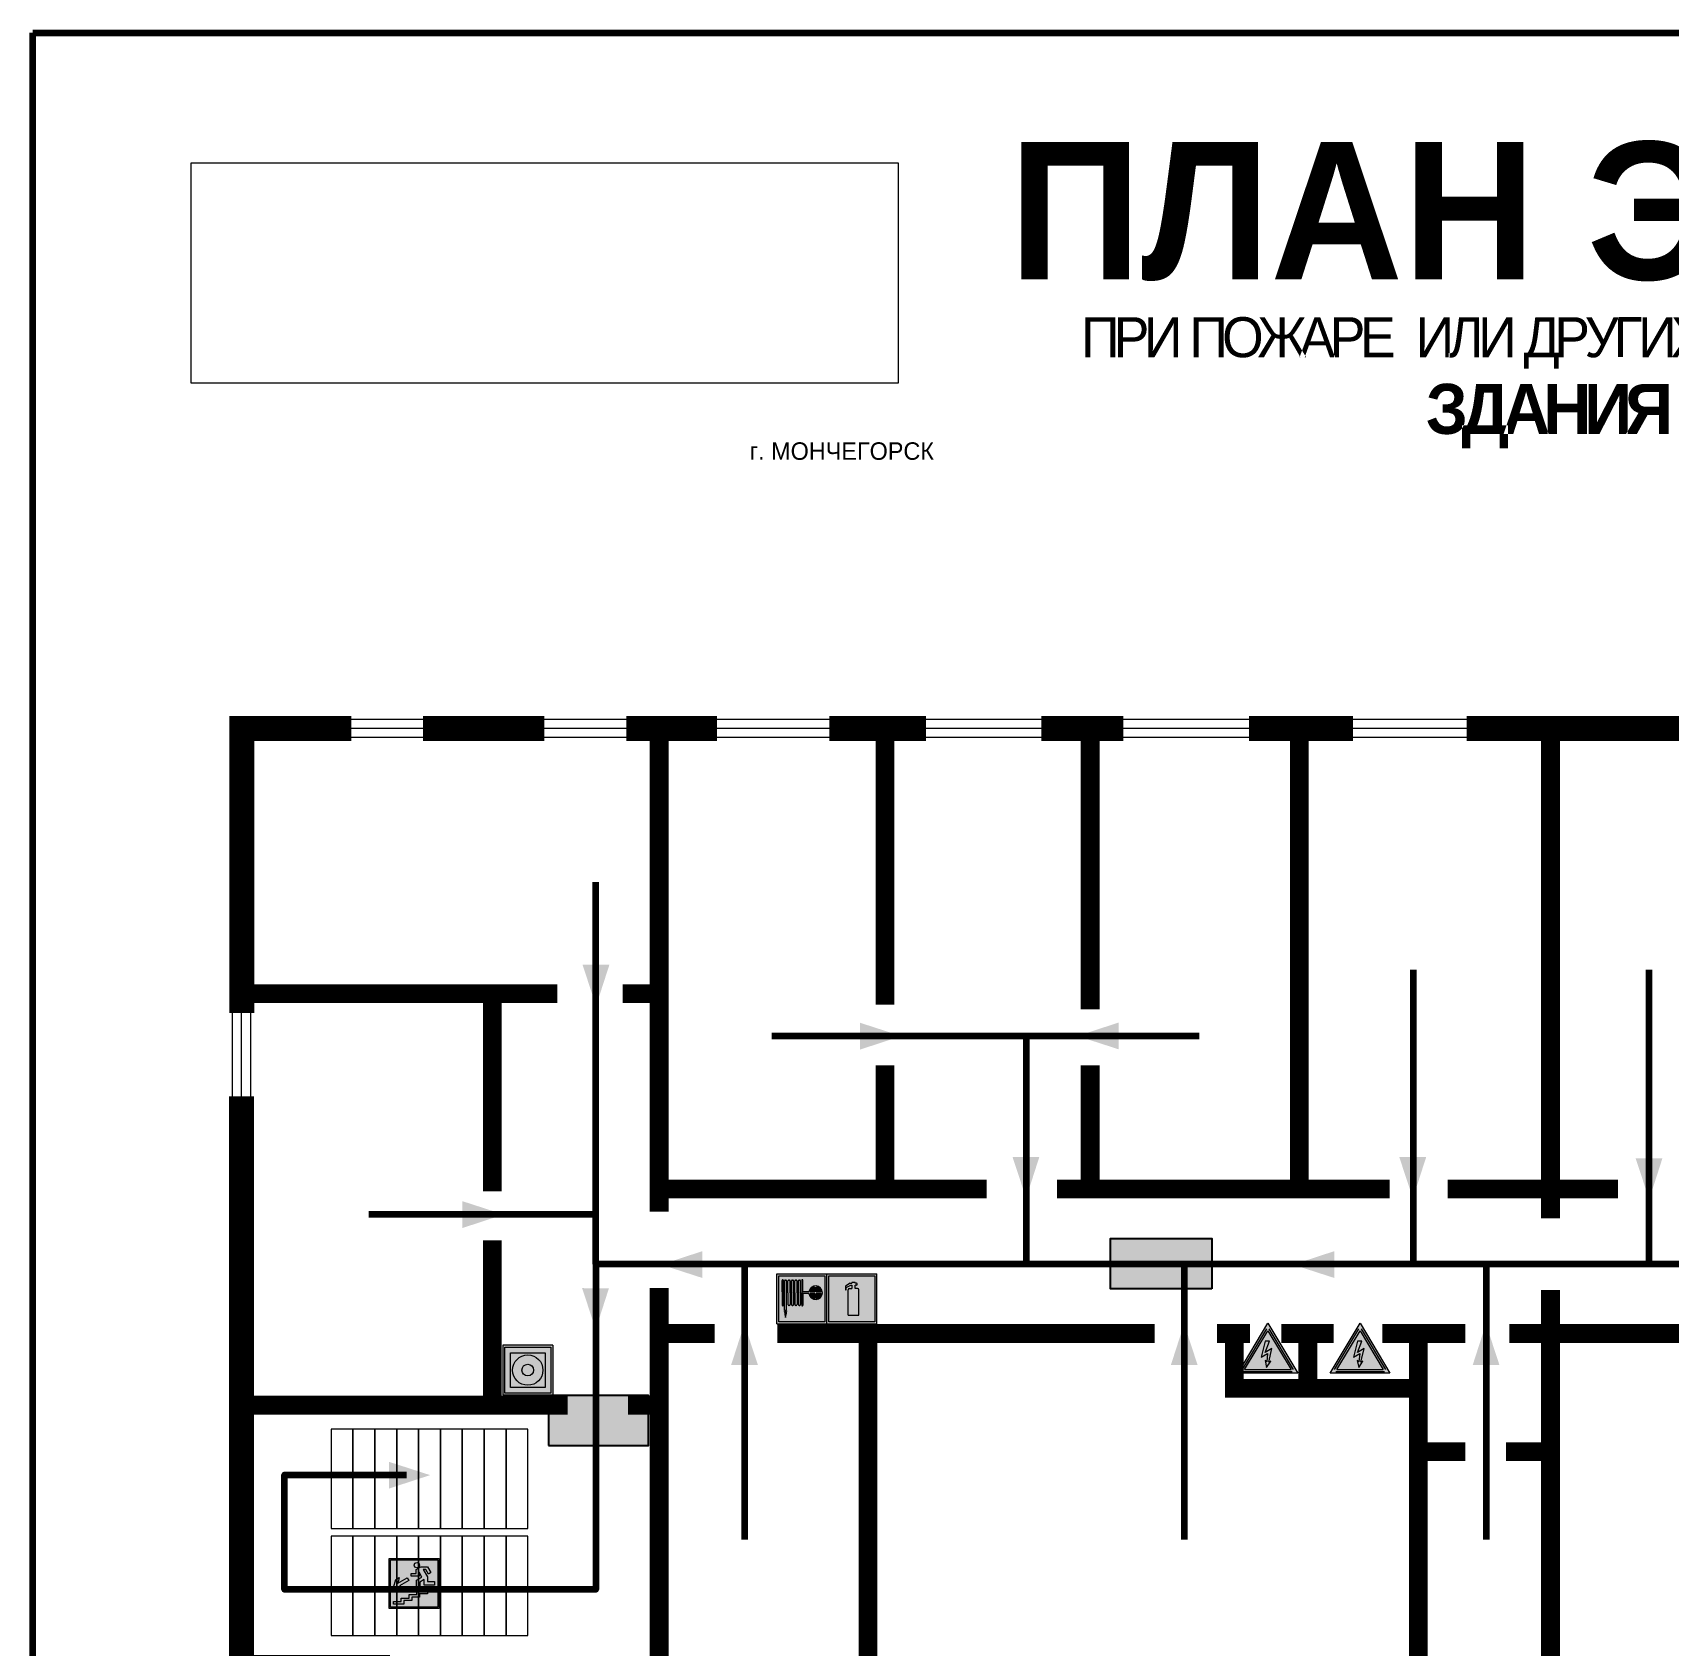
# Model space of a CAD drawing. Header units: millimetres. Extents: x 13810 to 67229, y 12374 to 21950.
# Drawn here: x 18820.4 to 19082, y 20008.5 to 20266.5 of the extents above; entities that cross this region are included whole.
import ezdxf

# ---------------------------------------------------------------- set-up
doc = ezdxf.new("R2010")
doc.units = ezdxf.units.MM
doc.layers.add('План_Штампы', color=7, linetype='Continuous')
doc.styles.add('обычный', font='arial.ttf')
picture_1 = doc.add_image_def('image1.jpg', size_in_pixel=(337, 105))

# ---------------------------------------------------------------- blocks, each defined once
blk = doc.blocks.new('A$C54414219')
at = {"true_color": 0xffffff}
h = blk.add_hatch(color=7, dxfattribs=at)
h.paths.add_polyline_path([(2.39, -9.45), (2.39, -18.3), (11.23, -18.3), (11.23, -9.45)], flags=0)
h.paths.add_polyline_path([(10.71, -13.87, -1), (2.92, -13.87, -1)], flags=0)
h.paths.add_polyline_path([(8.3, -13.87, -1), (5.33, -13.87, -1)], flags=0)
h.paths.add_polyline_path([(0.41, -7.47), (0.41, -20.27), (13.21, -20.27), (13.21, -7.47)])
h.paths.add_polyline_path([(0.92, -19.77), (12.71, -19.77), (12.71, -7.98), (0.92, -7.98)], flags=16)
h.paths.add_polyline_path([(11.23, -9.45), (11.23, -18.3), (2.39, -18.3), (2.39, -9.45)], flags=0)
at = {"lineweight": 5}
h = blk.add_hatch(color=242, dxfattribs=at)
h.paths.add_polyline_path([(12.71, -7.98), (0.92, -7.98), (0.92, -19.77), (12.71, -19.77)])
h.paths.add_polyline_path([(11.23, -18.3), (2.39, -18.3), (2.39, -9.45), (11.23, -9.45)], flags=16)
h.paths.add_polyline_path([(10.71, -13.87, -1), (2.92, -13.87, -1)], flags=0)
h.paths.add_polyline_path([(8.3, -13.87, -1), (5.33, -13.87, -1)], flags=0)
at = {"true_color": 0xffffff}
h = blk.add_hatch(color=7, dxfattribs=at)
h.paths.add_polyline_path([(2.39, -9.45), (2.39, -18.3), (11.23, -18.3), (11.23, -9.45)])
h.paths.add_polyline_path([(10.71, -13.87, -1), (2.92, -13.87, -1)], flags=16)
h.paths.add_polyline_path([(8.3, -13.87, -1), (5.33, -13.87, -1)], flags=0)
at = {"lineweight": 5}
h = blk.add_hatch(color=242, dxfattribs=at)
h.paths.add_polyline_path([(2.92, -13.87, 1), (10.71, -13.87, 1)])
h.paths.add_polyline_path([(8.3, -13.87, -1), (5.33, -13.87, -1)], flags=16)
at = {"color": 242, "lineweight": 5}
for p, q in [((0.41, -20.27), (0.41, -7.47)), ((0.41, -7.47), (13.21, -7.47)), ((0.41, -7.47), (13.21, -7.47)), ((13.21, -20.27), (13.21, -7.47)), ((0.41, -20.27), (13.21, -20.27))]:
    blk.add_line(p, q, dxfattribs=at)
for points in [[(0.92, -7.98), (12.71, -7.98), (12.71, -19.77), (0.92, -19.77)], [(2.39, -9.45), (11.23, -9.45), (11.23, -18.3), (2.39, -18.3)]]:
    blk.add_lwpolyline(points, close=True, dxfattribs=at)
for radius in [3.89, 1.49]:
    blk.add_circle((6.81, -13.87), radius, dxfattribs=at)
blk = doc.blocks.new('вниз 3')
at = {"lineweight": 0, "true_color": 0xffffff}
h = blk.add_hatch(color=7, dxfattribs=at)
h.dxf.hatch_style = 1
h.paths.add_polyline_path([(40997.5, -4475.69), (40997.25, -4475.28), (40995.76, -4476.15), (40995.97, -4475.23), (40995.39, -4475.56), (40995.05, -4476.83), (40996.33, -4477.17), (40996.91, -4476.83), (40996, -4476.55)], flags=0)
h.paths.add_polyline_path([(40999.81, -4473.95), (41000.22, -4473.95), (41000.64, -4474.67), (41001.03, -4474.43), (41000.46, -4473.49), (41000.42, -4473.49), (40999.43, -4473.49), (40998.68, -4473.92), (40998.68, -4474.57), (40997.88, -4474.57), (40997.88, -4475), (40999.14, -4475), (40999.14, -4474.43), (40999.14, -4474.38), (40999.59, -4475.15), (40998.72, -4475.67), (40998.72, -4477.06), (40999.24, -4477.06), (40999.24, -4475.96), (40999.95, -4475.56), (40999.95, -4476.43), (41001.61, -4476.43), (41001.61, -4475.88), (41000.47, -4475.88), (41000.47, -4475.12)], flags=0)
h.paths.add_polyline_path([(40999.2, -4473.24, 1), (40998.35, -4473.24, 1)], flags=0)
h.paths.add_polyline_path([(41000.46, -4477.26), (41001.69, -4477.26), (41001.69, -4476.84), (41000.03, -4476.84), (41000.03, -4477.39), (40998.78, -4477.39), (40998.78, -4477.95), (40997.53, -4477.95), (40997.53, -4478.5), (40996.29, -4478.5), (40996.29, -4479.06), (40995.05, -4479.06), (40995.05, -4479.48), (40995.29, -4479.48), (40996.72, -4479.48), (40996.72, -4478.92), (40997.97, -4478.92), (40997.97, -4478.36), (40999.2, -4478.36), (40999.2, -4477.81), (41000.46, -4477.81)], flags=0)
h.paths.add_polyline_path([(41002.37, -4472.17), (40994.37, -4472.17), (40994.37, -4480.17), (41002.37, -4480.17)])
h.paths.add_polyline_path([(41002.16, -4479.96), (40994.57, -4479.96), (40994.57, -4472.37), (41002.16, -4472.37)], flags=16)
h.paths.add_polyline_path([(41001.61, -4475.88), (41001.61, -4476.43), (40999.95, -4476.43), (40999.95, -4475.56), (40999.24, -4475.96), (40999.24, -4477.06), (40998.72, -4477.06), (40998.72, -4475.67), (40999.59, -4475.15), (40999.14, -4474.38), (40999.14, -4474.43), (40999.14, -4475), (40997.88, -4475), (40997.88, -4474.57), (40998.68, -4474.57), (40998.68, -4473.92), (40999.43, -4473.49), (41000.42, -4473.49), (41000.46, -4473.49), (41001.03, -4474.43), (41000.64, -4474.67), (41000.22, -4473.95), (40999.81, -4473.95), (41000.47, -4475.12), (41000.47, -4475.88)], flags=0)
h.paths.add_polyline_path([(41001.69, -4476.84), (41001.69, -4477.26), (41000.46, -4477.26), (41000.46, -4477.81), (40999.2, -4477.81), (40999.2, -4478.36), (40997.97, -4478.36), (40997.97, -4478.92), (40996.72, -4478.92), (40996.72, -4479.48), (40995.05, -4479.48), (40995.05, -4479.06), (40996.29, -4479.06), (40996.29, -4478.5), (40997.53, -4478.5), (40997.53, -4477.95), (40998.78, -4477.95), (40998.78, -4477.39), (41000.03, -4477.39), (41000.03, -4476.84)], flags=0)
h.paths.add_polyline_path([(40998.35, -4473.24, -1), (40999.2, -4473.24, -1)], flags=0)
h.paths.add_polyline_path([(40997.5, -4475.69), (40996, -4476.55), (40996.91, -4476.83), (40996.33, -4477.17), (40995.05, -4476.83), (40995.39, -4475.56), (40995.97, -4475.23), (40995.76, -4476.15), (40997.25, -4475.28)], flags=0)
at = {"lineweight": 0}
h = blk.add_hatch(color=126, dxfattribs=at)
h.dxf.hatch_style = 1
h.paths.add_polyline_path([(41002.16, -4472.37), (40994.57, -4472.37), (40994.57, -4479.96), (41002.16, -4479.96)])
h.paths.add_polyline_path([(40995.97, -4475.23), (40995.76, -4476.15), (40997.25, -4475.28), (40997.5, -4475.69), (40996, -4476.55), (40996.91, -4476.83), (40996.33, -4477.17), (40995.05, -4476.83), (40995.39, -4475.56)], flags=16)
h.paths.add_polyline_path([(40997.88, -4474.57), (40998.68, -4474.57), (40998.68, -4473.92), (40999.43, -4473.49), (41000.42, -4473.49), (41000.46, -4473.49), (41001.03, -4474.43), (41000.64, -4474.67), (41000.22, -4473.95), (40999.81, -4473.95), (41000.47, -4475.12), (41000.47, -4475.88), (41001.61, -4475.88), (41001.61, -4476.43), (40999.95, -4476.43), (40999.95, -4475.56), (40999.24, -4475.96), (40999.24, -4477.06), (40998.72, -4477.06), (40998.72, -4475.67), (40999.59, -4475.15), (40999.14, -4474.38), (40999.14, -4474.43), (40999.14, -4475), (40997.88, -4475)], flags=16)
h.paths.add_polyline_path([(40998.35, -4473.24, -1), (40999.2, -4473.24, -1)], flags=16)
h.paths.add_polyline_path([(40997.53, -4477.95), (40998.78, -4477.95), (40998.78, -4477.39), (41000.03, -4477.39), (41000.03, -4476.84), (41001.69, -4476.84), (41001.69, -4477.26), (41000.46, -4477.26), (41000.46, -4477.81), (40999.2, -4477.81), (40999.2, -4478.36), (40997.97, -4478.36), (40997.97, -4478.92), (40996.72, -4478.92), (40996.72, -4479.48), (40995.05, -4479.48), (40995.05, -4479.06), (40996.29, -4479.06), (40996.29, -4478.5), (40997.53, -4478.5)], flags=16)
at = {"lineweight": 0, "true_color": 0xffffff}
h = blk.add_hatch(color=7, dxfattribs=at)
h.dxf.hatch_style = 1
h.paths.add_polyline_path([(40999.2, -4473.24, 1), (40998.35, -4473.24, 1)])
h.paths.add_polyline_path([(40999.81, -4473.95), (41000.22, -4473.95), (41000.64, -4474.67), (41001.03, -4474.43), (41000.46, -4473.49), (41000.42, -4473.49), (40999.43, -4473.49), (40998.68, -4473.92), (40998.68, -4474.57), (40997.88, -4474.57), (40997.88, -4475), (40999.14, -4475), (40999.14, -4474.43), (40999.14, -4474.38), (40999.59, -4475.15), (40998.72, -4475.67), (40998.72, -4477.06), (40999.24, -4477.06), (40999.24, -4475.96), (40999.95, -4475.56), (40999.95, -4476.43), (41001.61, -4476.43), (41001.61, -4475.88), (41000.47, -4475.88), (41000.47, -4475.12)])
h.paths.add_polyline_path([(40999.2, -4477.81), (41000.46, -4477.81), (41000.46, -4477.26), (41001.69, -4477.26), (41001.69, -4476.84), (41000.03, -4476.84), (41000.03, -4477.39), (40998.78, -4477.39), (40998.78, -4477.95), (40997.53, -4477.95), (40997.53, -4478.5), (40996.29, -4478.5), (40996.29, -4479.06), (40995.05, -4479.06), (40995.05, -4479.48), (40995.29, -4479.48), (40996.72, -4479.48), (40996.72, -4478.92), (40997.97, -4478.92), (40997.97, -4478.36), (40999.2, -4478.36)])
h.paths.add_polyline_path([(40997.5, -4475.69), (40997.25, -4475.28), (40995.76, -4476.15), (40995.97, -4475.23), (40995.39, -4475.56), (40995.05, -4476.83), (40996.33, -4477.17), (40996.91, -4476.83), (40996, -4476.55)])
at = {"color": 126, "lineweight": 0}
for points in [[(40994.37, -4472.17), (41002.37, -4472.17), (41002.37, -4480.17), (40994.37, -4480.17)], [(40994.57, -4472.37), (41002.16, -4472.37), (41002.16, -4479.96), (40994.57, -4479.96)]]:
    blk.add_lwpolyline(points, close=True, dxfattribs=at)
for points in [[(40999.14, -4474.43), (40999.14, -4475), (40997.88, -4475), (40997.88, -4474.57), (40998.68, -4474.57), (40998.68, -4473.92), (40999.43, -4473.49), (41000.42, -4473.49), (41000.46, -4473.49), (41001.03, -4474.43), (41000.64, -4474.67), (41000.22, -4473.95), (40999.81, -4473.95), (41000.47, -4475.12), (41000.47, -4475.88), (41001.61, -4475.88), (41001.61, -4476.43), (40999.95, -4476.43), (40999.95, -4475.56), (40999.24, -4475.96), (40999.24, -4477.06), (40998.72, -4477.06), (40998.72, -4475.67), (40999.59, -4475.15), (40999.14, -4474.38), (40999.14, -4474.43)], [(40995.05, -4476.83), (40995.39, -4475.56), (40995.97, -4475.23), (40995.76, -4476.15), (40997.25, -4475.28), (40997.5, -4475.69), (40996, -4476.55), (40996.91, -4476.83), (40996.33, -4477.17), (40995.05, -4476.83)], [(40995.29, -4479.48), (40995.05, -4479.48), (40995.05, -4479.06), (40996.29, -4479.06), (40996.29, -4478.5), (40997.53, -4478.5), (40997.53, -4477.95), (40998.78, -4477.95), (40998.78, -4477.39), (41000.03, -4477.39), (41000.03, -4476.84), (41001.69, -4476.84), (41001.69, -4477.26), (41000.46, -4477.26), (41000.46, -4477.81), (40999.2, -4477.81), (40999.2, -4478.36), (40997.97, -4478.36), (40997.97, -4478.92), (40996.72, -4478.92), (40996.72, -4479.48), (40995.05, -4479.48)]]:
    blk.add_lwpolyline(points, dxfattribs=at)
blk.add_circle((40998.77, -4473.24), 0.426, dxfattribs=at)
blk = doc.blocks.new('A$C7B4425F7')
at = {"true_color": 0xffffff}
blk.add_hatch(color=7, dxfattribs=at).paths.add_polyline_path([(0, 0), (-16, 0), (-16, -8), (0, -8)])
h = blk.add_hatch(color=126)
h.paths.add_polyline_path([(-0.2, -0.2), (-15.8, -0.2), (-15.8, -7.8), (-0.2, -7.8)])
h.paths.add_polyline_path([(-11.76, -2.03), (-11.76, -3.66), (-11.17, -3.66, -0.568275), (-11.17, -6.18), (-12.58, -6.18), (-12.58, -2.03)], flags=16)
h.paths.add_polyline_path([(-13.33, -4.12, -0.495768), (-13.59, -6.18), (-15.03, -6.18), (-15.03, -2.03), (-13.59, -2.03, -0.487973)], flags=16)
h.paths.add_polyline_path([(-10.25, -2.03), (-9.48, -2.03), (-9.48, -6.18), (-10.25, -6.18)], flags=16)
h.paths.add_polyline_path([(-13.84, -3.69), (-14.24, -3.69), (-14.24, -3.03), (-13.9, -3.03, -0.692621)], flags=0)
h.paths.add_polyline_path([(-9.15, -2.03), (-8.4, -2.03), (-8.04, -3.07), (-7.68, -2.03), (-6.93, -2.03), (-7.64, -4.1), (-6.93, -6.18), (-7.68, -6.18), (-8.04, -5.14), (-8.4, -6.18), (-9.15, -6.18), (-8.44, -4.1)], flags=16)
h.paths.add_polyline_path([(-11.76, -4.46), (-11.42, -4.46, -0.692621), (-11.36, -5.12), (-11.76, -5.12)], flags=0)
h.paths.add_polyline_path([(-13.9, -5.2), (-14.24, -5.2), (-14.24, -4.55), (-13.84, -4.55, -0.708038)], flags=0)
edge = h.paths.add_edge_path(flags=16)
edge.add_ellipse((-5.51, -4.08), major_axis=(0, 2.05), ratio=0.586184, start_angle=0, end_angle=360)
edge = h.paths.add_edge_path(flags=0)
edge.add_ellipse((-5.51, -4.08), major_axis=(0, 1.14), ratio=0.454828, start_angle=0, end_angle=360)
h.paths.add_polyline_path([(-4.13, -4.96, 0.377264), (-3.48, -4.52, 0.0555), (-3.16, -2.03), (-1.66, -2.03), (-1.66, -4.96), (-0.96, -4.96), (-0.96, -7.01), (-1.75, -7.01), (-1.75, -6.18), (-3.3, -6.18), (-3.3, -7.02), (-4.13, -7.02)], flags=16)
h.paths.add_polyline_path([(-2.73, -2.91), (-2.28, -2.91), (-2.28, -4.96), (-3.05, -4.96, 0.079136)], flags=0)
at = {"color": 126}
blk.add_lwpolyline([(-16, -8), (0, -8), (0, 0), (-16, 0)], close=True, dxfattribs=at)
blk = doc.blocks.new('A$C37112FD5')
at = {"true_color": 0xf5f5ff}
h = blk.add_hatch(color=7, dxfattribs=at)
h.dxf.hatch_style = 1
h.paths.add_polyline_path([(12.8, -7.4), (0, -7.4), (0, -20.2), (12.8, -20.2)])
h.paths.add_polyline_path([(12.29, -7.91), (12.29, -19.69), (0.51, -19.69), (0.51, -7.91)], flags=16)
h.paths.add_polyline_path([(4.98, -9.04, -0.42597), (5.17, -9.22), (5.17, -12.25), (5.17, -15.29, -0.432244), (4.98, -15.47), (4.83, -15.47, -0.42597), (4.64, -15.29), (4.64, -12.25), (4.64, -9.22, -0.432244), (4.83, -9.04)], flags=0)
h.paths.add_polyline_path([(4.28, -9.22), (4.28, -12.25), (4.28, -15.29, -0.432244), (4.09, -15.47), (3.94, -15.47, -0.42597), (3.75, -15.29), (3.75, -12.25), (3.75, -9.22, -0.432244), (3.94, -9.04), (4.09, -9.04, -0.42597)], flags=0)
h.paths.add_polyline_path([(5.72, -9.04), (5.87, -9.04, -0.42597), (6.06, -9.22), (6.06, -12.25), (6.06, -15.29, -0.432244), (5.87, -15.47), (5.72, -15.47, -0.42597), (5.53, -15.29), (5.53, -12.25), (5.53, -9.22, -0.432244)], flags=0)
h.paths.add_polyline_path([(6.42, -8.9), (6.5, -8.9, -0.42597), (6.69, -9.08), (6.69, -12.03), (8.21, -12.03, -15.824349), (8.21, -12.47), (6.69, -12.47), (6.69, -15.42, -0.432244), (6.5, -15.6), (6.42, -15.6)], flags=0)
h.paths.add_polyline_path([(3.39, -9.22), (3.39, -12.25), (3.39, -15.29, -0.432244), (3.2, -15.47), (3.05, -15.47, -0.42597), (2.85, -15.29), (2.85, -12.25), (2.85, -9.22, -0.432244), (3.05, -9.04), (3.2, -9.04, -0.42597)], flags=0)
h.paths.add_polyline_path([(2.5, -9.22), (2.5, -16.71), (1.96, -16.71), (1.96, -9.22, -0.432244), (2.15, -9.04), (2.31, -9.04, -0.42597)], flags=0)
h.paths.add_polyline_path([(1.61, -8.9), (1.61, -15.6), (1.57, -15.6, -0.42597), (1.37, -15.42), (1.37, -12.03), (1.37, -9.09, -0.432244), (1.57, -8.9)], flags=0)
h.paths.add_polyline_path([(9.76, -10.81), (9.76, -12.03), (8.49, -12.03, -0.336371)], flags=0)
h.paths.add_polyline_path([(8.49, -12.47), (9.76, -12.47), (9.76, -13.7, -0.336371)], flags=0)
h.paths.add_polyline_path([(10.11, -10.81, -0.336371), (11.38, -12.03), (10.11, -12.03)], flags=0)
h.paths.add_polyline_path([(10.11, -12.47), (11.38, -12.47, -0.336371), (10.11, -13.7)], flags=0)
h.paths.add_polyline_path([(2.5, -16.84), (2.5, -17.05), (1.97, -17.05), (1.97, -16.84)], flags=0)
h.paths.add_polyline_path([(2.5, -17.24, -0.033778), (2.24, -18.6, -0.033778), (1.97, -17.24)], flags=0)
h = blk.add_hatch(color=242)
h.dxf.hatch_style = 1
h.paths.add_polyline_path([(12.29, -7.91), (0.51, -7.91), (0.51, -19.69), (12.29, -19.69)])
h.paths.add_polyline_path([(6.42, -15.6), (6.42, -8.9), (6.5, -8.9, -0.42597), (6.69, -9.08), (6.69, -12.03), (8.21, -12.03, -15.824349), (8.21, -12.47), (6.69, -12.47), (6.69, -15.42, -0.432244), (6.5, -15.6)], flags=16)
h.paths.add_polyline_path([(5.87, -15.47), (5.72, -15.47, -0.42597), (5.53, -15.29), (5.53, -12.25), (5.53, -9.22, -0.432244), (5.72, -9.04), (5.87, -9.04, -0.42597), (6.06, -9.22), (6.06, -12.25), (6.06, -15.29, -0.432244)], flags=16)
h.paths.add_polyline_path([(4.98, -15.47), (4.83, -15.47, -0.42597), (4.64, -15.29), (4.64, -12.25), (4.64, -9.22, -0.432244), (4.83, -9.04), (4.98, -9.04, -0.42597), (5.17, -9.22), (5.17, -12.25), (5.17, -15.29, -0.432244)], flags=16)
h.paths.add_polyline_path([(4.09, -15.47), (3.94, -15.47, -0.42597), (3.75, -15.29), (3.75, -12.25), (3.75, -9.22, -0.432244), (3.94, -9.04), (4.09, -9.04, -0.42597), (4.28, -9.22), (4.28, -12.25), (4.28, -15.29, -0.432244)], flags=16)
h.paths.add_polyline_path([(3.2, -15.47), (3.05, -15.47, -0.42597), (2.85, -15.29), (2.85, -12.25), (2.85, -9.22, -0.432244), (3.05, -9.04), (3.2, -9.04, -0.42597), (3.39, -9.22), (3.39, -12.25), (3.39, -15.29, -0.432244)], flags=16)
h.paths.add_polyline_path([(2.5, -17.05), (1.97, -17.05), (1.97, -16.84), (2.5, -16.84)], flags=16)
h.paths.add_polyline_path([(2.5, -17.24, -0.033778), (2.24, -18.6, -0.033778), (1.97, -17.24)], flags=16)
h.paths.add_polyline_path([(2.5, -16.71), (1.96, -16.71), (1.96, -9.22, -0.432244), (2.15, -9.04), (2.31, -9.04, -0.42597), (2.5, -9.22)], flags=16)
h.paths.add_polyline_path([(1.61, -15.6), (1.57, -15.6, -0.42597), (1.37, -15.42), (1.37, -12.03), (1.37, -9.09, -0.432244), (1.57, -8.9), (1.61, -8.9)], flags=16)
h.paths.add_polyline_path([(8.49, -12.47), (9.76, -12.47), (9.76, -13.7, -0.336371)], flags=0)
h.paths.add_polyline_path([(10.11, -13.7), (10.11, -12.47), (11.38, -12.47, -0.336371)], flags=0)
h.paths.add_polyline_path([(8.49, -12.03, -0.336371), (9.76, -10.81), (9.76, -12.03)], flags=0)
h.paths.add_polyline_path([(10.11, -12.03), (10.11, -10.81, -0.336371), (11.38, -12.03)], flags=0)
h = blk.add_hatch(color=7, dxfattribs=at)
h.dxf.hatch_style = 1
h.paths.add_polyline_path([(1.61, -8.9), (1.57, -8.9, 0.432244), (1.37, -9.09), (1.37, -12.03), (1.37, -15.42, 0.42597), (1.57, -15.6), (1.61, -15.6)])
h.paths.add_polyline_path([(2.5, -9.22, 0.42597), (2.31, -9.04), (2.15, -9.04, 0.432244), (1.96, -9.22), (1.96, -16.71), (2.5, -16.71)])
h.paths.add_polyline_path([(2.5, -16.84), (1.97, -16.84), (1.97, -17.05), (2.5, -17.05)])
h.paths.add_polyline_path([(2.5, -17.24), (1.97, -17.24, 0.033778), (2.24, -18.6, 0.033778)])
h.paths.add_polyline_path([(3.39, -12.25), (3.39, -9.22, 0.42597), (3.2, -9.04), (3.05, -9.04, 0.432244), (2.85, -9.22), (2.85, -12.25), (2.85, -15.29, 0.42597), (3.05, -15.47), (3.2, -15.47, 0.432244), (3.39, -15.29)])
h.paths.add_polyline_path([(4.28, -12.25), (4.28, -9.22, 0.42597), (4.09, -9.04), (3.94, -9.04, 0.432244), (3.75, -9.22), (3.75, -12.25), (3.75, -15.29, 0.42597), (3.94, -15.47), (4.09, -15.47, 0.432244), (4.28, -15.29)])
h.paths.add_polyline_path([(5.17, -12.25), (5.17, -9.22, 0.42597), (4.98, -9.04), (4.83, -9.04, 0.432244), (4.64, -9.22), (4.64, -12.25), (4.64, -15.29, 0.42597), (4.83, -15.47), (4.98, -15.47, 0.432244), (5.17, -15.29)])
h.paths.add_polyline_path([(6.06, -12.25), (6.06, -9.22, 0.42597), (5.87, -9.04), (5.72, -9.04, 0.432244), (5.53, -9.22), (5.53, -12.25), (5.53, -15.29, 0.42597), (5.72, -15.47), (5.87, -15.47, 0.432244), (6.06, -15.29)])
h.paths.add_polyline_path([(6.69, -12.47), (8.21, -12.47, 15.824349), (8.21, -12.03), (6.69, -12.03), (6.69, -9.08, 0.42597), (6.5, -8.9), (6.42, -8.9), (6.42, -15.6), (6.5, -15.6, 0.432244), (6.69, -15.42)])
h.paths.add_polyline_path([(8.49, -12.47), (9.76, -12.47), (9.76, -13.7, -0.336371)], flags=16)
h.paths.add_polyline_path([(8.49, -12.03, -0.336371), (9.76, -10.81), (9.76, -12.03)], flags=16)
h.paths.add_polyline_path([(10.11, -12.47), (11.38, -12.47, -0.336371), (10.11, -13.7)], flags=16)
h.paths.add_polyline_path([(10.11, -12.03), (10.11, -10.81, -0.336371), (11.38, -12.03)], flags=16)
h = blk.add_hatch(color=242)
h.dxf.hatch_style = 1
h.paths.add_polyline_path([(9.76, -10.81, 0.336371), (8.49, -12.03), (9.76, -12.03)])
h.paths.add_polyline_path([(10.11, -10.81), (10.11, -12.03), (11.38, -12.03, 0.336371)])
h.paths.add_polyline_path([(11.38, -12.47), (10.11, -12.47), (10.11, -13.7, 0.336371)])
h.paths.add_polyline_path([(9.76, -12.47), (8.49, -12.47, 0.336371), (9.76, -13.7)])
at = {"color": 242, "lineweight": 5}
for p, q in [((0, -20.2), (0, -7.4)), ((0, -7.4), (12.8, -7.4)), ((12.8, -20.2), (12.8, -7.4)), ((1.37, -12.03), (1.37, -9.08)), ((1.37, -12.03), (1.37, -15.42)), ((1.57, -8.9), (1.61, -8.9)), ((1.61, -8.9), (1.61, -15.6)), ((1.96, -16.71), (1.96, -9.22)), ((2.15, -9.04), (2.31, -9.04)), ((2.5, -16.71), (2.5, -9.22)), ((2.85, -12.25), (2.85, -9.22)), ((2.85, -12.25), (2.85, -15.29)), ((3.05, -9.04), (3.2, -9.04)), ((3.39, -12.25), (3.39, -9.22)), ((3.39, -12.25), (3.39, -15.29)), ((3.75, -12.25), (3.75, -9.22)), ((3.75, -12.25), (3.75, -15.29)), ((3.94, -9.04), (4.09, -9.04)), ((4.28, -12.25), (4.28, -9.22)), ((4.28, -12.25), (4.28, -15.29)), ((4.64, -12.25), (4.64, -9.22)), ((4.64, -12.25), (4.64, -15.29)), ((4.83, -9.04), (4.98, -9.04)), ((5.17, -12.25), (5.17, -9.22)), ((5.17, -12.25), (5.17, -15.29)), ((5.53, -12.25), (5.53, -9.22)), ((5.53, -12.25), (5.53, -15.29)), ((5.72, -9.04), (5.87, -9.04)), ((6.06, -12.25), (6.06, -9.22)), ((6.06, -12.25), (6.06, -15.29)), ((6.42, -8.9), (6.42, -15.6)), ((6.5, -8.9), (6.42, -8.9)), ((6.69, -12.03), (6.69, -9.08)), ((8.21, -12.03), (6.69, -12.03)), ((8.21, -12.47), (6.69, -12.47)), ((6.69, -12.47), (6.69, -15.42)), ((9.76, -12.03), (8.49, -12.03)), ((9.76, -12.47), (8.49, -12.47)), ((9.76, -10.81), (9.76, -12.03)), ((9.76, -12.47), (9.76, -13.7)), ((10.11, -10.81), (10.11, -12.03)), ((11.38, -12.03), (10.11, -12.03)), ((11.38, -12.47), (10.11, -12.47)), ((10.11, -12.47), (10.11, -13.7)), ((1.57, -15.6), (1.61, -15.6)), ((1.96, -16.71), (2.5, -16.71)), ((3.05, -15.47), (3.2, -15.47)), ((3.94, -15.47), (4.09, -15.47)), ((4.83, -15.47), (4.98, -15.47)), ((5.72, -15.47), (5.87, -15.47)), ((6.42, -15.6), (6.5, -15.6)), ((0, -20.2), (12.8, -20.2)), ((1.97, -16.84), (2.5, -16.84)), ((1.97, -17.05), (1.97, -16.84)), ((2.5, -17.05), (1.97, -17.05)), ((1.97, -17.24), (2.5, -17.24)), ((2.5, -16.84), (2.5, -17.05))]:
    blk.add_line(p, q, dxfattribs=at)
blk.add_lwpolyline([(0.51, -7.91), (12.29, -7.91), (12.29, -19.69), (0.51, -19.69)], close=True, dxfattribs=at)
for centre, radius, start, end in [((1.56, -9.09), 0.182, 87.1027, 180.6071), ((2.15, -9.22), 0.182, 87.1027, 180.6071), ((2.32, -9.22), 0.182, 359.3929, 92.8973), ((3.04, -9.22), 0.182, 87.1027, 180.6071), ((3.21, -9.22), 0.182, 359.3929, 92.8973), ((3.93, -9.22), 0.182, 87.1027, 180.6071), ((4.1, -9.22), 0.182, 359.3929, 92.8973), ((4.82, -9.22), 0.182, 87.1027, 180.6071), ((4.99, -9.22), 0.182, 359.3929, 92.8973), ((5.71, -9.22), 0.182, 87.1027, 180.6071), ((5.88, -9.22), 0.182, 359.3929, 92.8973), ((6.51, -9.09), 0.182, 359.3929, 92.8973), ((9.93, -12.25), 1.74, 187.2319, 172.7681), ((9.93, -12.25), 1.46, 96.9927, 171.3585), ((9.93, -12.25), 1.46, 188.6415, 263.0073), ((9.93, -12.25), 1.46, 8.6415, 83.0073), ((9.93, -12.25), 1.46, 276.9927, 351.3585), ((1.56, -15.42), 0.182, 179.3929, 272.8973), ((3.04, -15.29), 0.182, 179.3929, 272.8973), ((3.21, -15.29), 0.182, 267.1027, 0.6071), ((3.93, -15.29), 0.182, 179.3929, 272.8973), ((4.1, -15.29), 0.182, 267.1027, 0.6071), ((4.82, -15.29), 0.182, 179.3929, 272.8973), ((4.99, -15.29), 0.182, 267.1027, 0.6071), ((5.71, -15.29), 0.182, 179.3929, 272.8973), ((5.88, -15.29), 0.182, 267.1027, 0.6071), ((6.51, -15.42), 0.182, 267.1027, 0.6071), ((12.17, -15.98), 10.27, 187.041, 194.7793), ((-7.7, -15.98), 10.27, 345.2207, 352.959)]:
    blk.add_arc(centre, radius, start, end, dxfattribs=at)
blk = doc.blocks.new('A$C3AD82952')
at = {"true_color": 0xf5f5ff}
h = blk.add_hatch(color=7, dxfattribs=at)
h.dxf.hatch_style = 1
h.paths.add_polyline_path([(8.21, 8.73, 0.414214), (7.89, 9.05), (7.22, 9.05), (7.22, 9.92), (7.59, 9.92, 1), (7.57, 10.36), (7.22, 10.36), (7.22, 10.6), (6.43, 10.6), (6.43, 10.36), (6.01, 10.36), (4.74, 9.59), (4.74, 8.69), (4.98, 8.73), (4.98, 9.26), (6.12, 9.91), (6.43, 9.91), (6.43, 9.05), (5.76, 9.05, 0.414214), (5.44, 8.73), (5.44, 2.2), (8.21, 2.2)], flags=0)
h.paths.add_polyline_path([(12.8, 12.8), (0, 12.8), (0, 0), (12.8, 0)])
h.paths.add_polyline_path([(0.51, 12.29), (12.29, 12.29), (12.29, 0.51), (0.51, 0.51)], flags=16)
h.paths.add_polyline_path([(4.74, 9.59), (6.01, 10.36), (6.43, 10.36), (6.43, 10.6), (7.22, 10.6), (7.22, 10.36), (7.59, 10.36, -0.94586), (7.59, 9.92), (7.22, 9.92), (7.22, 9.05), (7.89, 9.05, -0.414214), (8.21, 8.73), (8.21, 2.2), (5.44, 2.2), (5.44, 8.73, -0.414214), (5.76, 9.05), (6.43, 9.05), (6.43, 9.91), (6.12, 9.91), (4.98, 9.26), (4.98, 8.73), (4.74, 8.69)], flags=0)
h = blk.add_hatch(color=242)
h.dxf.hatch_style = 1
h.paths.add_polyline_path([(12.29, 12.29), (0.51, 12.29), (0.51, 0.51), (12.29, 0.51)])
h.paths.add_polyline_path([(4.74, 8.69), (4.74, 9.59), (6.01, 10.36), (6.43, 10.36), (6.43, 10.6), (7.22, 10.6), (7.22, 10.36), (7.59, 10.36, -0.94586), (7.59, 9.92), (7.22, 9.92), (7.22, 9.05), (7.89, 9.05, -0.414214), (8.21, 8.73), (8.21, 2.2), (5.44, 2.2), (5.44, 8.73, -0.414214), (5.76, 9.05), (6.43, 9.05), (6.43, 9.91), (6.12, 9.91), (4.98, 9.26), (4.98, 8.73)], flags=16)
h = blk.add_hatch(color=7, dxfattribs=at)
h.dxf.hatch_style = 1
h.paths.add_polyline_path([(8.21, 8.73, 0.414214), (7.89, 9.05), (7.22, 9.05), (7.22, 9.92), (7.59, 9.92, 1), (7.57, 10.36), (7.22, 10.36), (7.22, 10.6), (6.43, 10.6), (6.43, 10.36), (6.01, 10.36), (4.74, 9.59), (4.74, 8.69), (4.98, 8.73), (4.98, 9.26), (6.12, 9.91), (6.43, 9.91), (6.43, 9.05), (5.76, 9.05, 0.414214), (5.44, 8.73), (5.44, 2.2), (8.21, 2.2)])
at = {"color": 242, "lineweight": 5}
for p, q in [((0, 0), (0, 12.8)), ((0, 12.8), (12.8, 12.8)), ((12.8, 0), (12.8, 12.8)), ((6.01, 10.36), (4.74, 9.59)), ((4.74, 9.59), (4.74, 8.69)), ((4.74, 8.69), (4.98, 8.73)), ((4.98, 9.26), (6.12, 9.91)), ((4.98, 8.73), (4.98, 9.26)), ((5.44, 2.2), (5.44, 8.73)), ((5.76, 9.05), (6.43, 9.05)), ((6.01, 10.36), (6.43, 10.36)), ((6.12, 9.91), (6.43, 9.91)), ((7.22, 10.6), (6.43, 10.6)), ((6.43, 10.6), (6.43, 10.36)), ((6.43, 9.91), (6.43, 9.05)), ((7.22, 10.36), (7.22, 10.6)), ((7.59, 10.36), (7.22, 10.36)), ((7.22, 9.05), (7.22, 9.92)), ((7.59, 9.92), (7.22, 9.92)), ((7.89, 9.05), (7.22, 9.05)), ((8.21, 2.2), (8.21, 8.73)), ((0, 0), (12.8, 0)), ((5.44, 2.2), (8.21, 2.2))]:
    blk.add_line(p, q, dxfattribs=at)
blk.add_lwpolyline([(0.51, 12.29), (12.29, 12.29), (12.29, 0.51), (0.51, 0.51)], close=True, dxfattribs=at)
for centre, radius, start, end in [((5.76, 8.73), 0.32, 90, 180), ((7.58, 10.14), 0.223, 273.1875, 86.8125), ((7.89, 8.73), 0.32, 0, 90)]:
    blk.add_arc(centre, radius, start, end, dxfattribs=at)
blk = doc.blocks.new('A$C3E6D3DDE')
at = {"lineweight": 5}
h = blk.add_hatch(color=40, dxfattribs=at)
h.paths.add_polyline_path([(24.1, 1.45), (16.46, -11.35), (31.74, -11.35)])
h.paths.add_polyline_path([(24.09, -0.46), (30.03, -10.41), (18.14, -10.41)], flags=16)
h.paths.add_polyline_path([(24.54, -3.08), (23.41, -6.02), (25.13, -5.01), (24.33, -8.5), (24.82, -8.27), (23.79, -9.86), (23.4, -8.04), (23.8, -8.43), (24.04, -6.29), (22.39, -7.25), (23.44, -3.08)], flags=0)
h = blk.add_hatch(color=256, dxfattribs=at)
h.paths.add_polyline_path([(24.37, 0.03, 0.567511), (23.82, 0.03), (17.59, -10.4, 0.582454), (17.86, -10.88), (30.32, -10.88, 0.582149), (30.6, -10.4)])
h.paths.add_polyline_path([(24.09, -0.46), (18.14, -10.41), (30.03, -10.41)], flags=16)
h.paths.add_polyline_path([(24.54, -3.08), (23.41, -6.02), (25.13, -5.01), (24.33, -8.5), (24.82, -8.27), (23.79, -9.86), (23.4, -8.04), (23.8, -8.43), (24.04, -6.29), (22.39, -7.25), (23.44, -3.08)], flags=0)
h = blk.add_hatch(color=40, dxfattribs=at)
h.paths.add_polyline_path([(24.09, -0.46), (18.14, -10.41), (30.03, -10.41)])
h.paths.add_polyline_path([(24.82, -8.27), (23.79, -9.86), (23.4, -8.04), (23.8, -8.43), (24.04, -6.29), (22.39, -7.25), (23.44, -3.08), (24.54, -3.08), (23.41, -6.02), (25.13, -5.01), (24.33, -8.5)], flags=16)
at = {"color": 40, "lineweight": 5}
for p, q in [((16.46, -11.35), (24.1, 1.45)), ((24.1, 1.45), (31.74, -11.35))]:
    blk.add_line(p, q, dxfattribs=at)
at = {"lineweight": 5}
for p, q in [((17.59, -10.4), (23.82, 0.03)), ((24.37, 0.03), (30.6, -10.4)), ((18.14, -10.41), (24.09, -0.46)), ((23.44, -3.08), (22.39, -7.25)), ((23.41, -6.02), (24.54, -3.08)), ((24.54, -3.08), (23.44, -3.08)), ((24.09, -0.46), (30.03, -10.41)), ((22.39, -7.25), (24.04, -6.29)), ((23.8, -8.43), (23.4, -8.04)), ((23.4, -8.04), (23.79, -9.86)), ((25.13, -5.01), (23.41, -6.02)), ((23.79, -9.86), (24.82, -8.27)), ((24.04, -6.29), (23.8, -8.43)), ((24.33, -8.5), (25.13, -5.01)), ((24.82, -8.27), (24.33, -8.5)), ((17.86, -10.88), (30.32, -10.88)), ((18.14, -10.41), (30.03, -10.41))]:
    blk.add_line(p, q, dxfattribs=at)
at = {"color": 50, "lineweight": 5}
blk.add_line((31.74, -11.35), (16.46, -11.35), dxfattribs=at)
blk = doc.blocks.new('A$C32E8229D')
at = {"true_color": 0xffffff}
blk.add_hatch(color=7, dxfattribs=at).paths.add_polyline_path([(0, 0), (0, -8), (16, -8), (16, 0)])
h = blk.add_hatch(color=126)
h.paths.add_polyline_path([(0.2, -0.2), (15.8, -0.2), (15.8, -7.8), (0.2, -7.8)])
h.paths.add_polyline_path([(13.49, -2.05), (12.08, -2.05), (11.37, -2.63, 0.162397), (11.29, -2.84), (11.29, -3.63), (10.35, -3.63), (10.35, -4.05), (11.68, -4.05), (11.68, -3.48), (12.26, -4.28), (11.29, -5.1), (11.29, -6.78), (11.85, -6.78), (11.85, -5.44), (12.8, -4.64), (12.8, -5.94), (14.46, -5.94), (14.46, -5.39), (13.45, -5.39), (13.45, -3.97), (12.46, -2.59), (13.15, -2.59), (13.69, -3.34), (14.18, -3)], flags=16)
h.paths.add_polyline_path([(10.74, -1.82, 1), (11.8, -1.82, 1)], flags=16)
h.paths.add_polyline_path([(9.39, -3.59), (5.99, -3.59), (6.56, -3.03), (5.91, -3.03), (5.1, -3.83), (5.91, -4.64), (6.56, -4.64), (5.99, -4.09), (9.39, -4.09)], flags=16)
h.paths.add_polyline_path([(4.29, -1.08), (1.72, -1.08), (1.72, -6.6), (4.29, -6.6)], flags=16)
at = {"color": 126}
blk.add_lwpolyline([(16, -8), (0, -8), (0, 0), (16, 0)], close=True, dxfattribs=at)

msp = doc.modelspace()

# ---------------------------------------------------------------- linework, layer by layer
at = {"color": 2, "lineweight": 100}
msp.add_lwpolyline([(18820.36, 20266.52), (19420.36, 20266.52), (19420.36, 19871.52), (18820.36, 19871.52)], close=True, dxfattribs=at)
at = {"lineweight": 0, "const_width": 3}
for points in [[(18989.54, 20155.8), (18989.54, 20110.29)], [(18956.73, 20111.03), (18956.73, 20154.82)], [(18893.91, 20081.14), (18893.91, 20112.77), (18904.31, 20112.77), (18854.3, 20112.77)], [(18920.59, 20112.77), (18914.75, 20112.77)], [(18956.73, 20082.2), (18956.73, 20101.31)], [(18989.54, 20101.31), (18989.54, 20082.71)], [(18893.91, 20047.57), (18893.91, 20073.34)], [(18929.48, 20058.42), (18920.86, 20058.42)], [(18999.84, 20058.42), (18939.49, 20058.42)], [(18954, 20058.42), (18954, 20005.45)], [(19015.13, 20058.42), (19009.85, 20058.42)], [(19042.06, 20049.65), (19012.6, 20049.65), (19012.6, 20058.42)], [(19028.48, 20058.42), (19020.14, 20058.42)], [(19024.37, 20058.42), (19024.37, 20049.65)], [(19049.54, 20058.42), (19036.27, 20058.42)], [(19042.06, 20058.42), (19042.06, 20005.54), (19042.06, 20039.51), (19049.59, 20039.51)], [(19131.36, 20058.42), (19056.6, 20058.42)], [(19063.19, 20039.51), (19056.08, 20039.51)]]:
    msp.add_lwpolyline(points, dxfattribs=at)
at = {"lineweight": 100}
for points, const_width in [([(18871.34, 20155.22), (18853.79, 20155.22), (18853.79, 20109.69)], 4), ([(18902.21, 20155.22), (18882.8, 20155.22)], 4), ([(18929.82, 20155.22), (18915.31, 20155.22)], 4), ([(18972.99, 20081.55), (18920.59, 20081.55), (18920.59, 20077.91), (18920.59, 20155.19)], 3), ([(18963.27, 20155.22), (18947.83, 20155.22)], 4), ([(18994.85, 20155.22), (18981.75, 20155.22)], 4), ([(19031.57, 20155.22), (19014.96, 20155.22)], 4), ([(19023, 20082.49), (19023, 20155.22)], 3), ([(19084.99, 20155.22), (19049.79, 20155.22)], 4), ([(19063.19, 20076.86), (19063.19, 20155.19)], 3), ([(18853.75, 20096.35), (18853.75, 20004.97), (18877.54, 20004.97)], 4), ([(19037.45, 20081.55), (18984.21, 20081.55)], 3), ([(19073.98, 20081.55), (19046.76, 20081.55)], 3), ([(18920.59, 20065.67), (18920.59, 20004.94)], 3), ([(19063.19, 20004.94), (19063.19, 20065.35)], 3), ([(18905.94, 20046.95), (18852.6, 20046.95)], 3), ([(18920.59, 20046.95), (18915.6, 20046.95)], 3)]:
    msp.add_lwpolyline(points, dxfattribs=dict(at, const_width=const_width))
at = {"lineweight": 0}
for points in [[(19380.55, 20155.22), (18860.73, 20155.22)], [(19381.01, 20156.67), (18861.18, 20156.67)], [(19380.65, 20153.75), (18860.83, 20153.75)], [(18852.29, 20127.71), (18852.29, 20018.65)], [(18853.72, 20127.28), (18853.72, 20018.23)], [(18855.21, 20127.83), (18855.21, 20018.78)]]:
    msp.add_lwpolyline(points, dxfattribs=at)
at = {"color": 126, "lineweight": 100, "true_color": 0x008754}
for points in [[(18910.43, 20069.52), (18910.43, 20130.6)], [(19341.77, 20121.87), (19341.77, 20069.52), (19078.96, 20069.52), (19078.96, 20116.6)], [(19041.21, 20116.6), (19041.21, 20069.52)], [(19006.96, 20106), (18938.61, 20106)], [(18979.29, 20106), (18979.29, 20069.52)], [(18910.43, 20077.47), (18874.11, 20077.47)], [(19052.88, 20069.52), (18910.43, 20069.52), (18910.43, 20017.47), (18860.62, 20017.47), (18860.62, 20035.79), (18880.14, 20035.79)], [(18934.24, 20069.52), (18934.24, 20025.45)], [(19004.6, 20069.52), (19004.6, 20025.45)], [(19078.96, 20069.52), (19052.88, 20069.52)], [(19052.88, 20069.52), (19052.88, 20025.45)]]:
    msp.add_lwpolyline(points, dxfattribs=at)
at = {"lineweight": 0}
for points in [[(18871.6, 20027.21), (18871.6, 20043.09), (18868.1, 20043.09), (18868.1, 20027.21)], [(18875.1, 20027.21), (18875.1, 20043.09), (18871.6, 20043.09), (18871.6, 20027.21)], [(18878.6, 20027.21), (18878.6, 20043.09), (18875.1, 20043.09), (18875.1, 20027.21)], [(18882.1, 20027.21), (18882.1, 20043.09), (18878.6, 20043.09), (18878.6, 20027.21)], [(18885.59, 20027.21), (18885.59, 20043.09), (18882.1, 20043.09), (18882.1, 20027.21)], [(18889.09, 20027.21), (18889.09, 20043.09), (18885.59, 20043.09), (18885.59, 20027.21)], [(18892.59, 20027.21), (18892.59, 20043.09), (18889.09, 20043.09), (18889.09, 20027.21)], [(18896.09, 20027.21), (18896.09, 20043.09), (18892.59, 20043.09), (18892.59, 20027.21)], [(18899.59, 20027.21), (18899.59, 20043.09), (18896.09, 20043.09), (18896.09, 20027.21)], [(18871.6, 20010.11), (18871.6, 20025.99), (18868.1, 20025.99), (18868.1, 20010.11)], [(18875.1, 20010.11), (18875.1, 20025.99), (18871.6, 20025.99), (18871.6, 20010.11)], [(18878.6, 20010.11), (18878.6, 20025.99), (18875.1, 20025.99), (18875.1, 20010.11)], [(18882.1, 20010.11), (18882.1, 20025.99), (18878.6, 20025.99), (18878.6, 20010.11)], [(18885.59, 20010.11), (18885.59, 20025.99), (18882.1, 20025.99), (18882.1, 20010.11)], [(18889.09, 20010.11), (18889.09, 20025.99), (18885.59, 20025.99), (18885.59, 20010.11)], [(18892.59, 20010.11), (18892.59, 20025.99), (18889.09, 20025.99), (18889.09, 20010.11)], [(18896.09, 20010.11), (18896.09, 20025.99), (18892.59, 20025.99), (18892.59, 20010.11)], [(18899.59, 20010.11), (18899.59, 20025.99), (18896.09, 20025.99), (18896.09, 20010.11)]]:
    msp.add_lwpolyline(points, close=True, dxfattribs=at)
at = {"layer": 'План_Штампы', "color": 126, "true_color": 0x008754}
for points in [[(18908.33, 20117.41), (18912.62, 20117.4), (18910.49, 20110.81)], [(18952.71, 20103.83), (18952.72, 20108.13), (18959.31, 20106)], [(18994.11, 20108.17), (18994.1, 20103.88), (18987.52, 20106.01)], [(18977.12, 20086.67), (18981.41, 20086.66), (18979.29, 20080.07)], [(19039, 20086.64), (19043.3, 20086.63), (19041.17, 20080.04)], [(19076.81, 20086.46), (19081.1, 20086.45), (19078.98, 20079.86)], [(18889.11, 20075.29), (18889.12, 20079.58), (18895.7, 20077.45)], [(18927.5, 20071.59), (18927.49, 20067.3), (18920.91, 20069.43)], [(19028.61, 20071.59), (19028.6, 20067.3), (19022.01, 20069.43)], [(18908.26, 20065.67), (18912.55, 20065.65), (18910.43, 20059.07)], [(18936.39, 20053.35), (18932.09, 20053.36), (18934.22, 20059.95)], [(19006.74, 20053.35), (19002.45, 20053.36), (19004.58, 20059.95)], [(19055.03, 20053.35), (19050.74, 20053.36), (19052.87, 20059.95)], [(18877.34, 20033.6), (18877.35, 20037.89), (18883.94, 20035.76)]]:
    msp.add_solid(points, dxfattribs=at)

# ---------------------------------------------------------------- block references
for name, p, xscale, yscale, zscale in [('A$C37112FD5', (18939.41, 20072.59), 0.6249984004534781, 0.6249984004534781, 0.6249984004534781), ('A$C3AD82952', (18947.41, 20059.97), 0.625, 0.625, 0.625), ('A$C3E6D3DDE', (19002.91, 20059.14), 0.625, 0.625, 0.625), ('A$C3E6D3DDE', (19017.66, 20059.14), 0.625, 0.625, 0.625)]:
    msp.add_blockref(name, p, dxfattribs=dict(xscale=xscale, yscale=yscale, zscale=zscale))
at = {"xscale": 0.625, "yscale": 0.625, "zscale": 0.625, "rotation": 180}
msp.add_blockref('A$C54414219', (18903.82, 20043.89), dxfattribs=at)
at = {"color": 126, "true_color": 0x008754}
msp.add_blockref('вниз 3', (-22116.96, 24494.6), dxfattribs=at)
at = {"layer": 'План_Штампы', "color": 126, "true_color": 0x008754, "xscale": 1.012510887696, "yscale": 1.012510887696, "zscale": 1.012510887696, "rotation": 359.9978653237144}
msp.add_blockref('A$C32E8229D', (18992.8, 20073.64), dxfattribs=at)
at = {"layer": 'План_Штампы'}
msp.add_blockref('A$C7B4425F7', (18918.89, 20048.49), dxfattribs=at)

# ---------------------------------------------------------------- texts
at = {"lineweight": 0, "style": 'обычный'}
for s, insert, char_height, width, attachment_point in [('{\\fProxima Nova Rg|b1|i0|c204|p2;ПЛАН ЭВАКУАЦИИ}', (18976.57, 20249.04), 22, 493.8901, 1), ('\\pi-8.4,l8.4,t8.4;{\\fProxima Nova Rg|b0|i0|c204|p2;г. МОНЧЕГОРСК\\H1.1997x; }', (18949.8, 20199.57), 2.8, 126.6484, 5)]:
    msp.add_mtext(s, dxfattribs=dict(at, insert=insert, char_height=char_height, width=width, attachment_point=attachment_point))
at = {"color": 0, "lineweight": 0, "insert": (19125.56, 20215.62), "char_height": 8, "width": 449.2158, "attachment_point": 5, "style": 'обычный'}
msp.add_mtext('{\\fArial Black|b1|i0|c204|p34;\\H2x;\\T0.85;  \\fArial Narrow|b0|i0|c204|p34;\\H0.8x;\\W0.9;\\P\\fProxima Nova Rg|b0|i0|c204|p2;\\H0.5x;\\W1;\\C256;ПРИ ПОЖАРЕ  ИЛИ ДРУГИХ ЧРЕЗВЫЧАЙНЫХ СИТУАЦИЯХ  ИЗ ПОМЕЩЕНИЙ \\fProxima Nova Rg|b1|i0|c204|p2;\\H1.25x;\\PЗДАНИЯ УПРАВЛЕНИЯ \\fProxima Nova Rg|b1|i0|c0|p2; \\fProxima Nova Rg|b1|i0|c204|p2;КОРПУС №4   \\fProxima Nova Rg|b1|i0|c0|p2;\\P\\fProxima Nova Rg|b1|i0|c204|p2;ЭТАЖ 4}', dxfattribs=at)

# ---------------------------------------------------------------- pictures from other files: only their frames are drawn
at = {"color": 7, "lineweight": 0, "true_color": 0xf5f5ff}
image = msp.add_image(picture_1, insert=(18845.72, 20210.46), size_in_units=(113.11, 35.24), dxfattribs=at)
image.dxf.flags = 7

doc.saveas('drawing.dxf')
